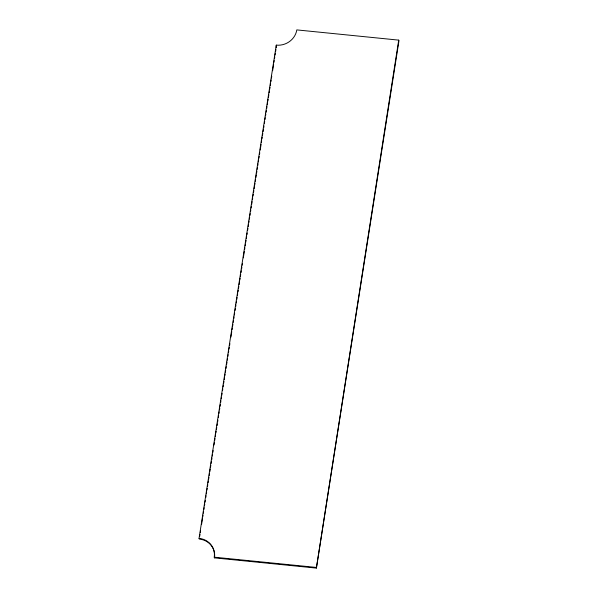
<?xml version="1.0" encoding="UTF-8"?>
<svg xmlns="http://www.w3.org/2000/svg" width="598" height="598" viewBox="0 0 598 598"><rect width="100%" height="100%" fill="white"/><g stroke="black" fill="none" stroke-linecap="round" stroke-linejoin="round"><path stroke-width="0.9" d="M199.044 538.372L276.283 45.134A18.194 16.983 -19.4 0 0 296.81 29.9L398.716 40.126L398.956 40.814L316.387 568.1L214.48 557.874A18.194 16.983 -19.4 0 0 199.284 539.06L199.044 538.372A18.194 16.983 -19.4 0 1 214.241 557.187L214.48 557.874M199.717 536.294L200.009 534.448M200.293 532.601L200.584 530.762M201.593 524.304L202.46 518.772M202.752 516.934L203.036 515.087M203.327 513.241L203.612 511.402M203.903 509.556L204.195 507.709M204.479 505.871L204.77 504.024M205.062 502.178L205.346 500.339M205.779 497.573L206.071 495.727M206.355 493.881L206.646 492.042M206.938 490.196L207.222 488.349M207.513 486.503L207.805 484.664M208.089 482.818L208.381 480.971M208.665 479.133L208.956 477.286M209.248 475.44L209.532 473.601M209.823 471.755L210.257 468.989M210.541 467.143L210.832 465.304M211.124 463.457L211.408 461.611M211.699 459.772L211.991 457.926M212.275 456.08L212.567 454.241M212.858 452.394L213.142 450.548M214.009 445.017L214.443 442.251M214.734 440.412L215.018 438.566M215.31 436.719L215.594 434.881M215.885 433.034L216.177 431.188M216.461 429.349L216.753 427.503M217.044 425.656L217.328 423.818M217.62 421.971L217.904 420.125M218.337 417.359L218.629 415.52M218.92 413.674L219.204 411.828M219.496 409.981L219.787 408.142M220.071 406.296L220.363 404.45M220.647 402.611L220.939 400.765M221.23 398.918L221.514 397.079M221.806 395.233L222.097 393.387M222.531 390.621L222.815 388.782M223.106 386.936L223.39 385.09M223.682 383.251L223.973 381.404M224.257 379.558L224.549 377.719M224.841 375.873L225.125 374.027M225.416 372.188L225.7 370.341M225.992 368.495L226.283 366.656M226.567 364.81L227.001 362.044M227.292 360.198L227.584 358.359M227.868 356.513L228.159 354.666M228.443 352.827L228.735 350.981M229.027 349.135L229.311 347.296M229.602 345.45L229.894 343.603M230.903 337.152L231.77 331.621M232.054 329.775L232.345 327.928M232.637 326.089L232.921 324.243M233.213 322.397L233.497 320.558M233.788 318.712L234.08 316.865M234.364 315.026L234.655 313.18M235.089 310.414L235.38 308.568M235.664 306.729L235.956 304.883M236.24 303.036L236.531 301.198M236.823 299.351L237.107 297.505M237.399 295.666L237.69 293.82M237.974 291.974L238.266 290.135M238.55 288.288L238.841 286.442M239.133 284.603L239.566 281.837M239.85 279.991L240.142 278.145M240.433 276.306L240.717 274.46M241.009 272.613L241.293 270.774M241.585 268.928L241.876 267.082M242.16 265.235L242.452 263.397M243.319 257.865L244.328 251.407M244.619 249.568L244.903 247.721M245.195 245.875L245.486 244.036M245.771 242.19L246.062 240.344M246.346 238.505L246.638 236.659M246.929 234.812L247.213 232.973M247.647 230.208L247.938 228.361M248.222 226.515L248.514 224.676M248.805 222.83L249.089 220.983M249.381 219.145L249.672 217.298M249.957 215.452L250.248 213.613M250.532 211.767L250.824 209.92M251.115 208.082L251.399 206.235M251.691 204.389L252.124 201.623M252.416 199.784L252.7 197.938M252.991 196.092L253.275 194.253M253.567 192.406L253.858 190.56M254.143 188.714L254.434 186.875M254.726 185.029L255.01 183.182M255.301 181.344L255.585 179.497M255.877 177.651L256.31 174.885M256.602 173.046L256.886 171.2M257.177 169.354L257.469 167.515M257.753 165.668L258.044 163.822M258.329 161.983L258.62 160.137M258.912 158.291L259.196 156.452M259.487 154.605L259.779 152.759M260.212 149.993L261.072 144.462M261.363 142.623L261.655 140.777M261.939 138.93L262.23 137.092M262.522 135.245L262.806 133.399M263.098 131.56L263.382 129.714M263.673 127.867L263.965 126.029M264.398 123.263L264.682 121.416M264.974 119.57L265.265 117.724M265.549 115.885L265.841 114.039M266.125 112.192L266.416 110.353M266.708 108.507L266.992 106.661M267.284 104.822L267.575 102.976M267.859 101.129L268.151 99.29M268.435 97.444L268.868 94.678M269.16 92.832L269.451 90.993M269.735 89.147L270.027 87.301M270.318 85.462L270.602 83.615M270.894 81.769L271.178 79.93M271.47 78.084L271.761 76.238M272.628 70.706L273.637 64.255M273.921 62.409L274.213 60.57M274.504 58.724L274.788 56.877M275.08 55.038L275.372 53.192M275.656 51.346L275.947 49.507M276.231 47.661L276.283 45.134M316.387 568.1L398.716 40.126M214.241 557.187L316.148 567.412"/></g></svg>
